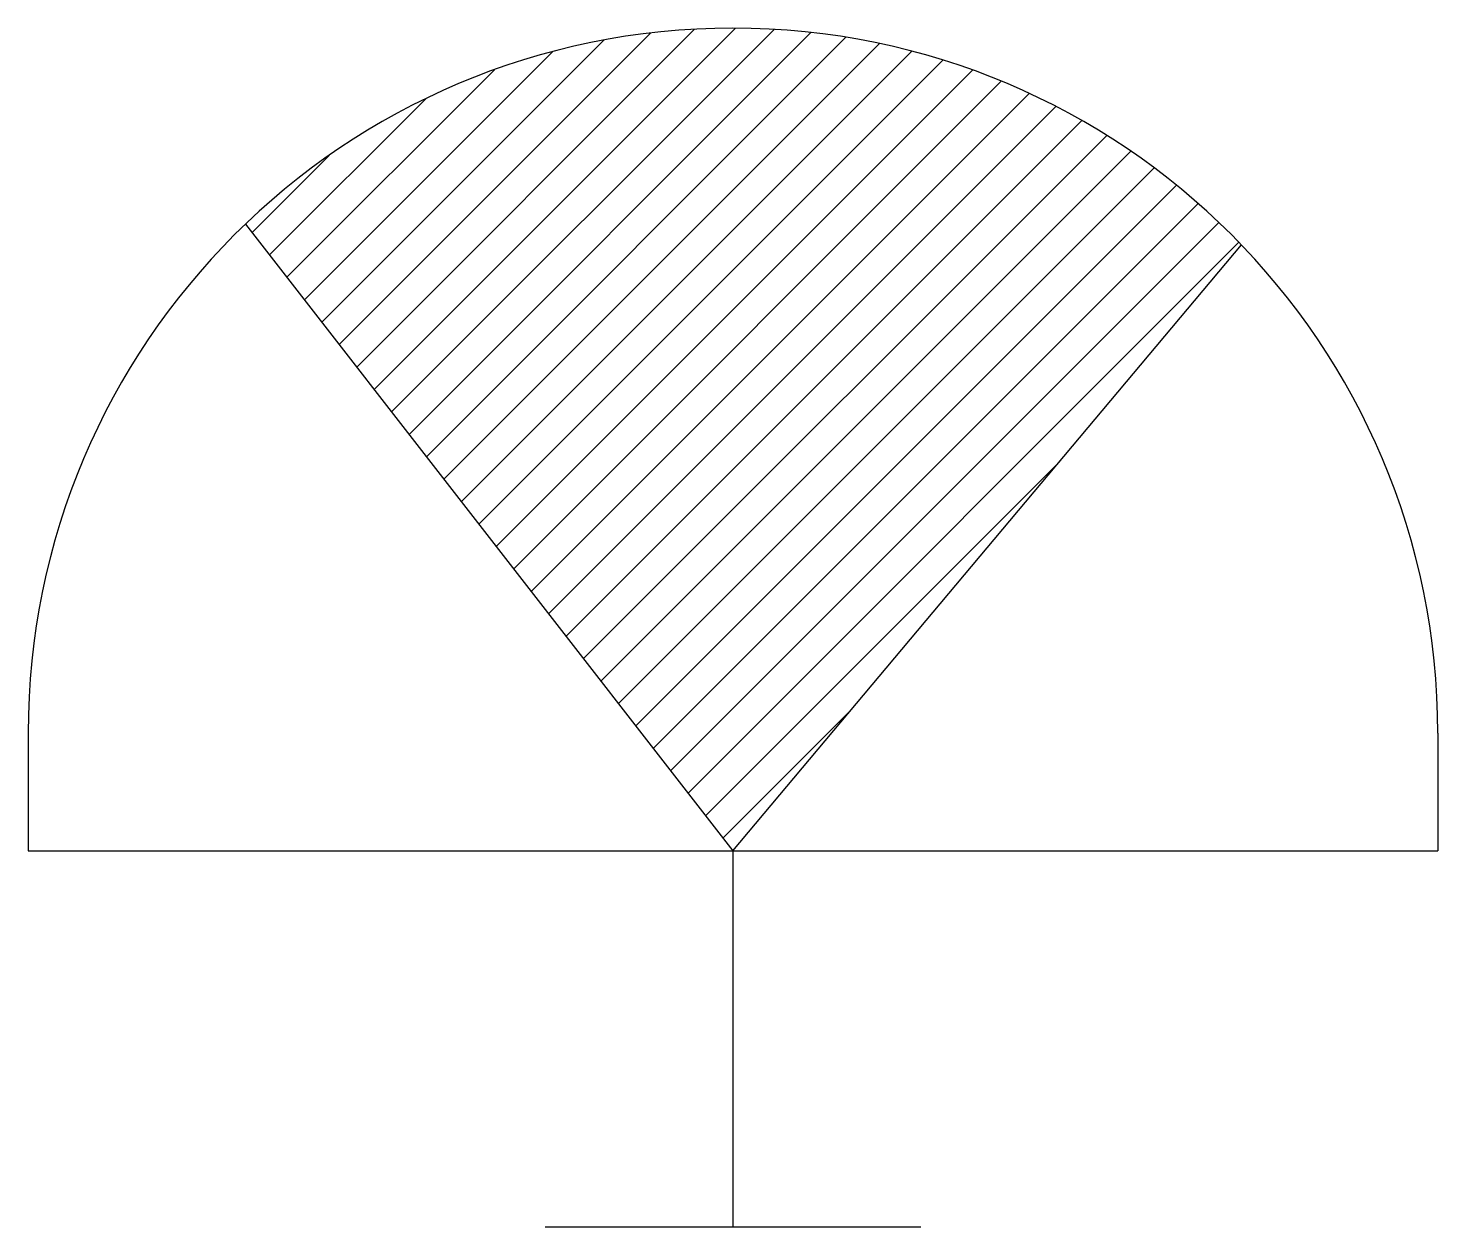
# Model space of a CAD drawing. Extents: x -0.098 to 0.098, y 0 to 0.166.
import ezdxf

# ---------------------------------------------------------------- set-up
doc = ezdxf.new("R2010")
doc.units = 0
doc.header["$MEASUREMENT"] = 0
doc.layers.get('0').update_dxf_attribs({"linetype": 'CONTINUOUS'})

# ---------------------------------------------------------------- blocks, each defined once
blk = doc.blocks.new('*X0')
at = {"color": 0}
for p, q in [((-0.3978, 0.9281), (0.0027, 1.3285)), ((-0.4558, 1.0026), (-0.1431, 1.3153)), ((-0.4364, 0.9778), (-0.091, 1.3232)), ((-0.4171, 0.9529), (-0.0427, 1.3274)), ((-0.3784, 0.9032), (0.0456, 1.3272)), ((-0.3591, 0.8783), (0.0863, 1.3237)), ((-0.3398, 0.8535), (0.1252, 1.3184)), ((-0.4751, 1.0275), (-0.2001, 1.3025)), ((-0.3204, 0.8286), (0.1624, 1.3115)), ((-0.3011, 0.8038), (0.1981, 1.303)), ((-0.4944, 1.0524), (-0.2644, 1.2824)), ((-0.2818, 0.7789), (0.2325, 1.2931)), ((-0.2624, 0.7541), (0.2655, 1.282)), ((-0.2431, 0.7292), (0.2974, 1.2697)), ((-0.5138, 1.0772), (-0.3406, 1.2504)), ((-0.2237, 0.7043), (0.3282, 1.2563)), ((-0.2044, 0.6795), (0.3579, 1.2417)), ((-0.1851, 0.6546), (0.3865, 1.2262)), ((-0.1657, 0.6298), (0.4142, 1.2097)), ((-0.5331, 1.1021), (-0.4476, 1.1876)), ((-0.1464, 0.6049), (0.4409, 1.1922)), ((-0.1271, 0.58), (0.4667, 1.1738)), ((-0.1077, 0.5552), (0.4916, 1.1545)), ((-0.0884, 0.5303), (0.5155, 1.1343)), ((-0.0691, 0.5055), (0.5386, 1.1132)), ((-0.0497, 0.4806), (0.5608, 1.0912)), ((-0.0304, 0.4557), (0.3623, 0.8484)), ((-0.0111, 0.4309), (0.1318, 0.5738))]:
    blk.add_line(p, q, dxfattribs=at)

msp = doc.modelspace()

# ---------------------------------------------------------------- linework, layer by layer
for p, q in [((-0.06755, 0.13893), (0, 0.05208)), ((0, 0.05208), (0.07045, 0.13604)), ((-0.09766, 0.06841), (-0.09766, 0.05208)), ((0.09766, 0.06841), (0.09766, 0.05208)), ((-0.09766, 0.05208), (0.09766, 0.05208)), ((0, 0.05208), (0, 0)), ((-0.02604, 0), (0.02604, 0))]:
    msp.add_line(p, q)
msp.add_arc((0, 0.06841), 0.09766, 0, 180)

# ---------------------------------------------------------------- block references
at = {"xscale": 0.125, "yscale": 0.125, "zscale": 0.125}
msp.add_blockref('*X0', (0, 0), dxfattribs=at)

doc.saveas('drawing.dxf')
